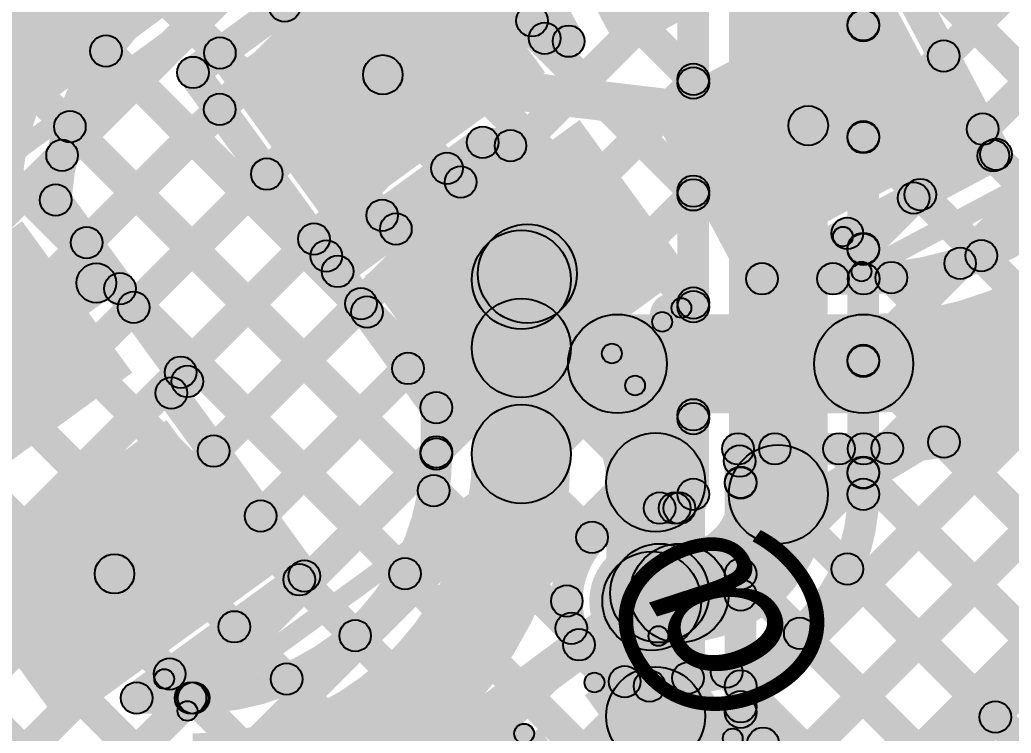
# Model space of a CAD drawing. Header units: millimetres. Extents: x -2.17 to 2.17, y -2.17 to 2.17.
# Drawn here: x -0.8749 to -0.6241, y 1.061 to 1.2414 of the extents above; entities that cross this region are included whole.
import ezdxf

# ---------------------------------------------------------------- set-up
doc = ezdxf.new("R2010")
doc.units = ezdxf.units.MM
doc.header["$MEASUREMENT"] = 0
for name, color, linetype in [('BottomLayer', 5, 'Continuous'), ('BottomSolder', 6, 'Continuous'), ('Mechanical2', 216, 'Continuous'), ('TopLayer', 1, 'Continuous'), ('TopOverlay', 2, 'Continuous'), ('TopPaste', 8, 'Continuous'), ('TopSolder', 216, 'Continuous'), ('ViaHoleLayer', 16, 'Continuous')]:
    doc.layers.add(name, color=color, linetype=linetype)

# ---------------------------------------------------------------- blocks, each defined once
blk = doc.blocks.new('WS2812B_M____168')
at = {"layer": 'TopLayer'}
for points in [[(0.03504, 0.05079), (0.09409, 0.05079), (0.09409, 0.01142), (0.03504, 0.01142)], [(0.03504, -0.01142), (0.09409, -0.01142), (0.09409, -0.05079), (0.03504, -0.05079)]]:
    blk.add_hatch(color=1, dxfattribs=at).paths.add_polyline_path(points)
at = {"layer": 'TopOverlay'}
for points in [[(0.07, 0.0725), (0.07, 0.0675), (-0.07, 0.0675), (-0.07, 0.0725)], [(0.0725, 0.06), (0.0675, 0.06), (0.0675, 0.07), (0.0725, 0.07)]]:
    blk.add_hatch(color=2, dxfattribs=at).paths.add_polyline_path(points)
h = blk.add_hatch(color=2, dxfattribs=at)
edge = h.paths.add_edge_path()
edge.add_arc((0.07, 0.07), 0.0025, 0, 360)
h = blk.add_hatch(color=2, dxfattribs=at)
edge = h.paths.add_edge_path()
edge.add_arc((0.07, 0.07), 0.0025, 0, 360)
h = blk.add_hatch(color=2, dxfattribs=at)
edge = h.paths.add_edge_path()
edge.add_arc((0.07, 0.06), 0.0025, 0, 360)
at = {"layer": 'TopPaste'}
for points in [[(0.03504, 0.05079), (0.09409, 0.05079), (0.09409, 0.01142), (0.03504, 0.01142)], [(0.03504, -0.01142), (0.09409, -0.01142), (0.09409, -0.05079), (0.03504, -0.05079)]]:
    blk.add_hatch(color=8, dxfattribs=at).paths.add_polyline_path(points)
at = {"layer": 'TopSolder'}
for points in [[(0.03104, 0.05479), (0.09809, 0.05479), (0.09809, 0.00742), (0.03104, 0.00742)], [(0.03104, -0.00742), (0.09809, -0.00742), (0.09809, -0.05479), (0.03104, -0.05479)]]:
    blk.add_hatch(color=216, dxfattribs=at).paths.add_polyline_path(points)
at = {"layer": 'TopOverlay'}
for centre in [(0.07, 0.07), (0.07, 0.07), (0.07, 0.06)]:
    blk.add_circle(centre, 0.0025, dxfattribs=at)
blk = doc.blocks.new('WS2812B_M____169')
at = {"layer": 'TopLayer'}
for points in [[(-0.09409, 0.05079), (-0.03504, 0.05079), (-0.03504, 0.01142), (-0.09409, 0.01142)], [(0.03504, 0.05079), (0.09409, 0.05079), (0.09409, 0.01142), (0.03504, 0.01142)], [(-0.09409, -0.01142), (-0.03504, -0.01142), (-0.03504, -0.05079), (-0.09409, -0.05079)], [(0.03504, -0.01142), (0.09409, -0.01142), (0.09409, -0.05079), (0.03504, -0.05079)]]:
    blk.add_hatch(color=1, dxfattribs=at).paths.add_polyline_path(points)
at = {"layer": 'TopOverlay'}
h = blk.add_hatch(color=2, dxfattribs=at)
edge = h.paths.add_edge_path()
edge.add_arc((-0.07, 0.07), 0.0025, 0, 360)
h = blk.add_hatch(color=2, dxfattribs=at)
edge = h.paths.add_edge_path()
edge.add_arc((-0.07, 0.07), 0.0025, 0, 360)
for points in [[(0.07, 0.0725), (0.07, 0.0675), (-0.07, 0.0675), (-0.07, 0.0725)], [(-0.0675, 0.06), (-0.0725, 0.06), (-0.0725, 0.07), (-0.0675, 0.07)], [(0.0725, 0.06), (0.0675, 0.06), (0.0675, 0.07), (0.0725, 0.07)], [(0.07, -0.0675), (0.07, -0.0725), (-0.07, -0.0725), (-0.07, -0.0675)]]:
    blk.add_hatch(color=2, dxfattribs=at).paths.add_polyline_path(points)
h = blk.add_hatch(color=2, dxfattribs=at)
edge = h.paths.add_edge_path()
edge.add_arc((0.07, 0.07), 0.0025, 0, 360)
h = blk.add_hatch(color=2, dxfattribs=at)
edge = h.paths.add_edge_path()
edge.add_arc((0.07, 0.07), 0.0025, 0, 360)
h = blk.add_hatch(color=2, dxfattribs=at)
edge = h.paths.add_edge_path()
edge.add_arc((-0.091, 0.061), 0.0025, 0, 360)
h = blk.add_hatch(color=2, dxfattribs=at)
edge = h.paths.add_edge_path()
edge.add_arc((-0.085, 0.061), 0.0025, 0, 360)
h = blk.add_hatch(color=2, dxfattribs=at)
edge = h.paths.add_edge_path()
edge.add_arc((-0.07, 0.06), 0.0025, 0, 360)
h = blk.add_hatch(color=2, dxfattribs=at)
edge = h.paths.add_edge_path()
edge.add_arc((0.07, 0.06), 0.0025, 0, 360)
at = {"layer": 'TopPaste'}
for points in [[(-0.09409, 0.05079), (-0.03504, 0.05079), (-0.03504, 0.01142), (-0.09409, 0.01142)], [(0.03504, 0.05079), (0.09409, 0.05079), (0.09409, 0.01142), (0.03504, 0.01142)], [(-0.09409, -0.01142), (-0.03504, -0.01142), (-0.03504, -0.05079), (-0.09409, -0.05079)], [(0.03504, -0.01142), (0.09409, -0.01142), (0.09409, -0.05079), (0.03504, -0.05079)]]:
    blk.add_hatch(color=8, dxfattribs=at).paths.add_polyline_path(points)
at = {"layer": 'TopSolder'}
for points in [[(-0.09809, 0.05479), (-0.03104, 0.05479), (-0.03104, 0.00742), (-0.09809, 0.00742)], [(0.03104, 0.05479), (0.09809, 0.05479), (0.09809, 0.00742), (0.03104, 0.00742)], [(-0.09809, -0.00742), (-0.03104, -0.00742), (-0.03104, -0.05479), (-0.09809, -0.05479)], [(0.03104, -0.00742), (0.09809, -0.00742), (0.09809, -0.05479), (0.03104, -0.05479)]]:
    blk.add_hatch(color=216, dxfattribs=at).paths.add_polyline_path(points)
at = {"layer": 'TopOverlay', "const_width": 0.005}
blk.add_lwpolyline([(-0.085, 0.061, 1), (-0.091, 0.061, 1)], format="xyb", close=True, dxfattribs=at)
at = {"layer": 'TopOverlay'}
for centre in [(-0.07, 0.07), (-0.07, 0.07), (0.07, 0.07), (0.07, 0.07), (-0.091, 0.061), (-0.085, 0.061), (-0.07, 0.06), (0.07, 0.06)]:
    blk.add_circle(centre, 0.0025, dxfattribs=at)
blk = doc.blocks.new('C__0402_345')
at = {"layer": 'TopLayer'}
for points in [[(-0.0275, -0.0125), (-0.0275, 0.0125), (-0.0095, 0.0125), (-0.0095, -0.0125)], [(0.0095, -0.0125), (0.0095, 0.0125), (0.0275, 0.0125), (0.0275, -0.0125)]]:
    blk.add_hatch(color=1, dxfattribs=at).paths.add_polyline_path(points)
at = {"layer": 'TopOverlay'}
h = blk.add_hatch(color=2, dxfattribs=at)
edge = h.paths.add_edge_path()
edge.add_arc((-0.031, 0.016), 0.0025, 0, 360)
h = blk.add_hatch(color=2, dxfattribs=at)
edge = h.paths.add_edge_path()
edge.add_arc((-0.031, 0.016), 0.0025, 0, 360)
for points in [[(-0.031, 0.0135), (-0.031, 0.0185), (-0.011, 0.0185), (-0.011, 0.0135)], [(0.011, 0.0135), (0.011, 0.0185), (0.031, 0.0185), (0.031, 0.0135)], [(-0.0335, 0.016), (-0.0285, 0.016), (-0.0285, -0.016), (-0.0335, -0.016)], [(0.0285, 0.016), (0.0335, 0.016), (0.0335, -0.016), (0.0285, -0.016)], [(-0.031, -0.0185), (-0.031, -0.0135), (-0.011, -0.0135), (-0.011, -0.0185)], [(0.011, -0.0185), (0.011, -0.0135), (0.031, -0.0135), (0.031, -0.0185)]]:
    blk.add_hatch(color=2, dxfattribs=at).paths.add_polyline_path(points)
h = blk.add_hatch(color=2, dxfattribs=at)
edge = h.paths.add_edge_path()
edge.add_arc((-0.011, 0.016), 0.0025, 0, 360)
h = blk.add_hatch(color=2, dxfattribs=at)
edge = h.paths.add_edge_path()
edge.add_arc((0.011, 0.016), 0.0025, 0, 360)
h = blk.add_hatch(color=2, dxfattribs=at)
edge = h.paths.add_edge_path()
edge.add_arc((0.031, 0.016), 0.0025, 0, 360)
h = blk.add_hatch(color=2, dxfattribs=at)
edge = h.paths.add_edge_path()
edge.add_arc((0.031, 0.016), 0.0025, 0, 360)
h = blk.add_hatch(color=2, dxfattribs=at)
edge = h.paths.add_edge_path()
edge.add_arc((-0.031, -0.016), 0.0025, 0, 360)
h = blk.add_hatch(color=2, dxfattribs=at)
edge = h.paths.add_edge_path()
edge.add_arc((-0.031, -0.016), 0.0025, 0, 360)
h = blk.add_hatch(color=2, dxfattribs=at)
edge = h.paths.add_edge_path()
edge.add_arc((-0.011, -0.016), 0.0025, 0, 360)
h = blk.add_hatch(color=2, dxfattribs=at)
edge = h.paths.add_edge_path()
edge.add_arc((0.011, -0.016), 0.0025, 0, 360)
h = blk.add_hatch(color=2, dxfattribs=at)
edge = h.paths.add_edge_path()
edge.add_arc((0.031, -0.016), 0.0025, 0, 360)
h = blk.add_hatch(color=2, dxfattribs=at)
edge = h.paths.add_edge_path()
edge.add_arc((0.031, -0.016), 0.0025, 0, 360)
at = {"layer": 'TopPaste'}
for points in [[(-0.0275, -0.0125), (-0.0275, 0.0125), (-0.0095, 0.0125), (-0.0095, -0.0125)], [(0.0095, -0.0125), (0.0095, 0.0125), (0.0275, 0.0125), (0.0275, -0.0125)]]:
    blk.add_hatch(color=8, dxfattribs=at).paths.add_polyline_path(points)
at = {"layer": 'TopSolder'}
for points in [[(-0.02986, -0.01486), (-0.02986, 0.01486), (-0.00714, 0.01486), (-0.00714, -0.01486)], [(0.00714, -0.01486), (0.00714, 0.01486), (0.02986, 0.01486), (0.02986, -0.01486)]]:
    blk.add_hatch(color=216, dxfattribs=at).paths.add_polyline_path(points)
at = {"layer": 'TopOverlay'}
for centre in [(-0.031, 0.016), (-0.031, 0.016), (-0.011, 0.016), (0.011, 0.016), (0.031, 0.016), (0.031, 0.016), (-0.031, -0.016), (-0.031, -0.016), (-0.011, -0.016), (0.011, -0.016), (0.031, -0.016), (0.031, -0.016)]:
    blk.add_circle(centre, 0.0025, dxfattribs=at)

msp = doc.modelspace()

# ---------------------------------------------------------------- hatches: boundary and pattern name
at = {"layer": 'BottomLayer'}
for points in [[(-0.65867, 1.23729), (-0.66433, 1.24294), (-0.13579, 1.77148), (-0.13014, 1.76582)], [(-0.65867, 1.209), (-0.66433, 1.21466), (-0.13579, 1.74319), (-0.13014, 1.73754)], [(-0.65867, 1.18072), (-0.66433, 1.18637), (-0.13579, 1.71491), (-0.13014, 1.70925)], [(-1.16552, 1.6817), (-1.15986, 1.68736), (-0.70167, 1.22917), (-0.70733, 1.22351)], [(-0.65867, 1.15243), (-0.66433, 1.15809), (-0.13579, 1.68663), (-0.13014, 1.68097)], [(-1.18152, 1.66942), (-1.17586, 1.67507), (-0.70167, 1.20088), (-0.70733, 1.19523)], [(-1.19752, 1.65713), (-1.19186, 1.66279), (-0.70167, 1.1726), (-0.70733, 1.16694)], [(-0.65867, 1.12415), (-0.66433, 1.12981), (-0.13579, 1.65834), (-0.13014, 1.65268)], [(-1.21352, 1.64485), (-1.20786, 1.6505), (-0.70167, 1.14431), (-0.70733, 1.13866)], [(-1.22952, 1.63256), (-1.22386, 1.63822), (-0.70636, 1.12072), (-0.71202, 1.11506)], [(-1.46248, 0.29206), (-1.46813, 0.29772), (-0.13579, 1.63006), (-0.13014, 1.6244)], [(-1.24552, 1.62028), (-1.23986, 1.62593), (-0.72727, 1.11334), (-0.73292, 1.10768)], [(-1.26151, 1.60799), (-1.25586, 1.61365), (-0.73254, 1.09033), (-0.73819, 1.08467)], [(-1.43419, 0.29206), (-1.43985, 0.29772), (-0.13579, 1.60177), (-0.13014, 1.59612)], [(-1.27751, 1.59571), (-1.27186, 1.60136), (-0.20667, 0.53618), (-0.21233, 0.53052)], [(-1.29351, 1.58342), (-1.28786, 1.58908), (-0.20667, 0.50789), (-0.21233, 0.50224)], [(-1.30951, 1.57114), (-1.30386, 1.57679), (-0.20667, 0.47961), (-0.21233, 0.47395)], [(-1.40591, 0.29206), (-1.41156, 0.29772), (-0.13579, 1.57349), (-0.13014, 1.56783)], [(-1.32551, 1.55885), (-1.31985, 1.56451), (-0.09317, 0.33782), (-0.09883, 0.33217)], [(-1.34151, 1.54657), (-1.33585, 1.55222), (-0.34896, 0.56533), (-0.35462, 0.55967)], [(-1.35607, 1.53284), (-1.35042, 1.5385), (-0.37724, 0.56533), (-0.3829, 0.55967)], [(-0.7005, 1.12139), (-0.7085, 1.12139), (-0.7085, 1.44139), (-0.7005, 1.44139)], [(-0.6705, 1.12139), (-0.6955, 1.12139), (-0.6955, 1.44139), (-0.6705, 1.44139)], [(-0.6575, 1.12139), (-0.6655, 1.12139), (-0.6655, 1.44139), (-0.6575, 1.44139)], [(-1.0847, 1.00925), (-1.09035, 1.01491), (-0.70733, 1.39793), (-0.70167, 1.39228)], [(-1.7736, 0.29206), (-1.77926, 0.29772), (-0.70733, 1.36965), (-0.70167, 1.36399)], [(-1.74532, 0.29206), (-1.75098, 0.29772), (-0.70733, 1.34137), (-0.70167, 1.33571)], [(-1.71703, 0.29206), (-1.72269, 0.29772), (-0.70733, 1.31308), (-0.70167, 1.30742)], [(-1.68875, 0.29206), (-1.69441, 0.29772), (-0.70733, 1.2848), (-0.70167, 1.27914)], [(-0.66433, 1.26536), (-0.65867, 1.27102), (-0.05462, 0.66696), (-0.06027, 0.66131)], [(-1.66047, 0.29206), (-1.66612, 0.29772), (-0.70733, 1.25651), (-0.70167, 1.25086)], [(-0.66433, 1.23708), (-0.65867, 1.24274), (-0.06957, 0.65364), (-0.07523, 0.64798)], [(-1.63218, 0.29206), (-1.63784, 0.29772), (-0.70733, 1.22823), (-0.70167, 1.22257)], [(-0.66433, 1.20879), (-0.65867, 1.21445), (-0.09882, 0.6546), (-0.10448, 0.64895)], [(-1.6039, 0.29206), (-1.60955, 0.29772), (-0.70733, 1.19994), (-0.70167, 1.19429)], [(-0.66433, 1.18051), (-0.65867, 1.18617), (-0.12711, 0.6546), (-0.13277, 0.64895)], [(-1.57561, 0.29206), (-1.58127, 0.29772), (-0.70733, 1.17166), (-0.70167, 1.166)], [(-0.66433, 1.15223), (-0.65867, 1.15788), (-0.15539, 0.6546), (-0.16105, 0.64895)], [(-1.54733, 0.29206), (-1.55299, 0.29772), (-0.70733, 1.14337), (-0.70167, 1.13772)], [(-0.66433, 1.12394), (-0.65867, 1.1296), (-0.1807, 0.65163), (-0.18636, 0.64597)], [(-0.713, 1.11389), (-0.713, 1.12189), (-0.708, 1.12189), (-0.708, 1.11389)], [(-0.713, 1.08389), (-0.713, 1.10889), (-0.708, 1.10889), (-0.708, 1.08389)], [(-0.66834, 1.09967), (-0.66268, 1.10533), (-0.19707, 0.63972), (-0.20273, 0.63406)], [(-0.68038, 1.08342), (-0.67472, 1.08908), (-0.20604, 0.6204), (-0.2117, 0.61474)], [(-1.51904, 0.29206), (-1.5247, 0.29772), (-0.73626, 1.08616), (-0.73061, 1.0805)], [(-0.69887, 1.07363), (-0.69321, 1.07928), (-0.20667, 0.59275), (-0.21233, 0.58709)], [(-0.72472, 1.0712), (-0.71906, 1.07685), (-0.20667, 0.56446), (-0.21233, 0.5588)], [(-1.49076, 0.29206), (-1.49642, 0.29772), (-0.71841, 1.07573), (-0.71275, 1.07007)]]:
    msp.add_hatch(color=5, dxfattribs=at).paths.add_polyline_path(points)
h = msp.add_hatch(color=5, dxfattribs=at)
edge = h.paths.add_edge_path()
edge.add_arc((-0.6615, 1.24012), 0.004, 0, 360)
h = msp.add_hatch(color=5, dxfattribs=at)
edge = h.paths.add_edge_path()
edge.add_arc((-0.6615, 1.23991), 0.004, 0, 360)
h = msp.add_hatch(color=5, dxfattribs=at)
edge = h.paths.add_edge_path()
edge.add_arc((-0.7045, 1.22634), 0.004, 0, 360)
h = msp.add_hatch(color=5, dxfattribs=at)
edge = h.paths.add_edge_path()
edge.add_arc((-0.7045, 1.2254), 0.004, 0, 360)
h = msp.add_hatch(color=5, dxfattribs=at)
edge = h.paths.add_edge_path()
edge.add_arc((-0.6615, 1.21183), 0.004, 0, 360)
h = msp.add_hatch(color=5, dxfattribs=at)
edge = h.paths.add_edge_path()
edge.add_arc((-0.6615, 1.21162), 0.004, 0, 360)
h = msp.add_hatch(color=5, dxfattribs=at)
edge = h.paths.add_edge_path()
edge.add_arc((-0.7045, 1.19805), 0.004, 0, 360)
h = msp.add_hatch(color=5, dxfattribs=at)
edge = h.paths.add_edge_path()
edge.add_arc((-0.7045, 1.19712), 0.004, 0, 360)
h = msp.add_hatch(color=5, dxfattribs=at)
edge = h.paths.add_edge_path()
edge.add_arc((-0.6615, 1.18355), 0.004, 0, 360)
h = msp.add_hatch(color=5, dxfattribs=at)
edge = h.paths.add_edge_path()
edge.add_arc((-0.6615, 1.18334), 0.004, 0, 360)
h = msp.add_hatch(color=5, dxfattribs=at)
edge = h.paths.add_edge_path()
edge.add_arc((-0.7045, 1.16977), 0.004, 0, 360)
h = msp.add_hatch(color=5, dxfattribs=at)
edge = h.paths.add_edge_path()
edge.add_arc((-0.7045, 1.16883), 0.004, 0, 360)
h = msp.add_hatch(color=5, dxfattribs=at)
edge = h.paths.add_edge_path()
edge.add_arc((-0.6615, 1.15526), 0.004, 0, 360)
h = msp.add_hatch(color=5, dxfattribs=at)
edge = h.paths.add_edge_path()
edge.add_arc((-0.6615, 1.15505), 0.004, 0, 360)
h = msp.add_hatch(color=5, dxfattribs=at)
edge = h.paths.add_edge_path()
edge.add_arc((-0.7045, 1.14149), 0.004, 0, 360)
h = msp.add_hatch(color=5, dxfattribs=at)
edge = h.paths.add_edge_path()
edge.add_arc((-0.7045, 1.14055), 0.004, 0, 360)
h = msp.add_hatch(color=5, dxfattribs=at)
edge = h.paths.add_edge_path()
edge.add_arc((-0.683, 1.12139), 0.0125, 0, 360)
h = msp.add_hatch(color=5, dxfattribs=at)
edge = h.paths.add_edge_path()
edge.add_arc((-0.683, 1.12139), 0.0125, 0, 360)
h = msp.add_hatch(color=5, dxfattribs=at)
edge = h.paths.add_edge_path()
edge.add_arc((-0.6615, 1.12698), 0.004, 0, 360)
h = msp.add_hatch(color=5, dxfattribs=at)
edge = h.paths.add_edge_path()
edge.add_arc((-0.6615, 1.12677), 0.004, 0, 360)
h = msp.add_hatch(color=5, dxfattribs=at)
edge = h.paths.add_edge_path()
edge.add_arc((-0.7045, 1.12139), 0.004, 0, 360)
h = msp.add_hatch(color=5, dxfattribs=at)
edge = h.paths.add_edge_path()
edge.add_arc((-0.7045, 1.12139), 0.004, 0, 360)
h = msp.add_hatch(color=5, dxfattribs=at)
edge = h.paths.add_edge_path()
edge.add_arc((-0.6615, 1.12139), 0.004, 0, 360)
h = msp.add_hatch(color=5, dxfattribs=at)
edge = h.paths.add_edge_path()
edge.add_arc((-0.6615, 1.12139), 0.004, 0, 360)
h = msp.add_hatch(color=5, dxfattribs=at)
edge = h.paths.add_edge_path()
edge.add_arc((-0.713, 1.11789), 0.004, 0, 360)
h = msp.add_hatch(color=5, dxfattribs=at)
edge = h.paths.add_edge_path()
edge.add_arc((-0.713, 1.11789), 0.004, 0, 360)
h = msp.add_hatch(color=5, dxfattribs=at)
edge = h.paths.add_edge_path()
edge.add_arc((-0.70919, 1.11789), 0.004, 0, 360)
h = msp.add_hatch(color=5, dxfattribs=at)
edge = h.paths.add_edge_path()
edge.add_arc((-0.708, 1.11789), 0.004, 0, 360)
h = msp.add_hatch(color=5, dxfattribs=at)
edge = h.paths.add_edge_path()
edge.add_arc((-0.708, 1.11789), 0.004, 0, 360)
h = msp.add_hatch(color=5, dxfattribs=at)
edge = h.paths.add_edge_path()
edge.add_arc((-0.7301, 1.11051), 0.004, 0, 360)
h = msp.add_hatch(color=5, dxfattribs=at)
edge = h.paths.add_edge_path()
edge.add_arc((-0.713, 1.09639), 0.0125, 0, 360)
h = msp.add_hatch(color=5, dxfattribs=at)
edge = h.paths.add_edge_path()
edge.add_arc((-0.713, 1.09639), 0.0125, 0, 360)
h = msp.add_hatch(color=5, dxfattribs=at)
edge = h.paths.add_edge_path()
edge.add_arc((-0.708, 1.09639), 0.0125, 0, 360)
h = msp.add_hatch(color=5, dxfattribs=at)
edge = h.paths.add_edge_path()
edge.add_arc((-0.708, 1.09639), 0.0125, 0, 360)
h = msp.add_hatch(color=5, dxfattribs=at)
edge = h.paths.add_edge_path()
edge.add_arc((-0.715, 1.09439), 0.0125, 0, 360)
h = msp.add_hatch(color=5, dxfattribs=at)
edge = h.paths.add_edge_path()
edge.add_arc((-0.715, 1.09439), 0.01181, 0, 360)
h = msp.add_hatch(color=5, dxfattribs=at)
edge = h.paths.add_edge_path()
edge.add_arc((-0.66551, 1.1025), 0.004, 0, 360)
h = msp.add_hatch(color=5, dxfattribs=at)
edge = h.paths.add_edge_path()
edge.add_arc((-0.7365, 1.09439), 0.004, 0, 360)
h = msp.add_hatch(color=5, dxfattribs=at)
edge = h.paths.add_edge_path()
edge.add_arc((-0.7365, 1.09439), 0.004, 0, 360)
h = msp.add_hatch(color=5, dxfattribs=at)
edge = h.paths.add_edge_path()
edge.add_arc((-0.73537, 1.0875), 0.004, 0, 360)
h = msp.add_hatch(color=5, dxfattribs=at)
edge = h.paths.add_edge_path()
edge.add_arc((-0.67755, 1.08625), 0.004, 0, 360)
h = msp.add_hatch(color=5, dxfattribs=at)
edge = h.paths.add_edge_path()
edge.add_arc((-0.73344, 1.08333), 0.004, 0, 360)
h = msp.add_hatch(color=5, dxfattribs=at)
edge = h.paths.add_edge_path()
edge.add_arc((-0.70584, 1.07494), 0.004, 0, 360)
h = msp.add_hatch(color=5, dxfattribs=at)
edge = h.paths.add_edge_path()
edge.add_arc((-0.70584, 1.07494), 0.004, 0, 360)
h = msp.add_hatch(color=5, dxfattribs=at)
edge = h.paths.add_edge_path()
edge.add_arc((-0.69604, 1.07645), 0.004, 0, 360)
h = msp.add_hatch(color=5, dxfattribs=at)
edge = h.paths.add_edge_path()
edge.add_arc((-0.72189, 1.07402), 0.004, 0, 360)
h = msp.add_hatch(color=5, dxfattribs=at)
edge = h.paths.add_edge_path()
edge.add_arc((-0.71558, 1.0729), 0.004, 0, 360)
at = {"layer": 'BottomSolder'}
h = msp.add_hatch(color=6, dxfattribs=at)
edge = h.paths.add_edge_path()
edge.add_arc((-0.715, 1.09439), 0.01581, 0, 360)
at = {"layer": 'TopLayer'}
for points in [[(-0.82872, 1.22483), (-0.83343, 1.2313), (-0.77736, 1.27204), (-0.77266, 1.26556)], [(-0.6383, 1.22938), (-0.64395, 1.23503), (-0.60545, 1.27354), (-0.59979, 1.26788)], [(-0.86136, 1.2043), (-0.86702, 1.20996), (-0.80718, 1.2698), (-0.80152, 1.26415)], [(-0.76866, 1.26645), (-0.76219, 1.27115), (-0.73887, 1.23905), (-0.74534, 1.23435)], [(-0.75705, 1.26692), (-0.74998, 1.27068), (-0.73253, 1.23786), (-0.7396, 1.2341)], [(-0.65527, 1.2563), (-0.64961, 1.26196), (-0.59663, 1.20898), (-0.60229, 1.20332)], [(-0.65831, 1.25601), (-0.65125, 1.25976), (-0.62439, 1.20925), (-0.63145, 1.2055)], [(-0.62848, 1.21091), (-0.63414, 1.21657), (-0.59563, 1.25508), (-0.58997, 1.24942)], [(-0.84281, 1.24586), (-0.83716, 1.25152), (-0.82146, 1.23582), (-0.82712, 1.23016)], [(-0.7425, 1.23831), (-0.74816, 1.24397), (-0.7439, 1.24822), (-0.73824, 1.24257)], [(-0.74258, 1.23273), (-0.74163, 1.24067), (-0.73559, 1.23995), (-0.73654, 1.23201)], [(-0.8559, 1.23066), (-0.85024, 1.23632), (-0.78422, 1.1703), (-0.78988, 1.16464)], [(-0.78364, 1.22254), (-0.78245, 1.23247), (-0.67481, 1.21958), (-0.676, 1.20965)], [(-0.63415, 1.17695), (-0.63981, 1.18261), (-0.58961, 1.23281), (-0.58395, 1.22715)], [(-0.83431, 1.22571), (-0.82784, 1.23042), (-0.79412, 1.184), (-0.80059, 1.1793)], [(-0.85518, 1.1822), (-0.86083, 1.18786), (-0.82713, 1.22157), (-0.82147, 1.21591)], [(-0.86506, 1.21154), (-0.85941, 1.2172), (-0.76737, 1.12516), (-0.77303, 1.1195)], [(-0.75829, 1.20641), (-0.75733, 1.21435), (-0.75027, 1.21351), (-0.75122, 1.20556)], [(-0.795, 1.17841), (-0.79971, 1.18489), (-0.76016, 1.21362), (-0.75546, 1.20715)], [(-0.79216, 1.1745), (-0.79686, 1.18098), (-0.7531, 1.21277), (-0.7484, 1.2063)], [(-0.68526, 1.17236), (-0.68902, 1.17942), (-0.6298, 1.21091), (-0.62604, 1.20384)], [(-0.63143, 1.20418), (-0.62578, 1.20984), (-0.61083, 1.1949), (-0.61649, 1.18924)], [(-0.76967, 1.20099), (-0.76401, 1.20665), (-0.76055, 1.20319), (-0.7662, 1.19753)], [(-0.84327, 1.16582), (-0.84893, 1.17148), (-0.81523, 1.20518), (-0.80957, 1.19953)], [(-0.66633, 1.17306), (-0.67199, 1.17872), (-0.65157, 1.19914), (-0.64591, 1.19348)], [(-0.6499, 1.19437), (-0.64424, 1.20002), (-0.6288, 1.18458), (-0.63446, 1.17892)], [(-0.86906, 1.19345), (-0.86259, 1.19815), (-0.82927, 1.15228), (-0.83574, 1.14758)], [(-0.78605, 1.18909), (-0.78039, 1.19475), (-0.77693, 1.19129), (-0.78259, 1.18563)], [(-0.66837, 1.18455), (-0.66271, 1.1902), (-0.65154, 1.17903), (-0.65719, 1.17338)], [(-0.83137, 1.14944), (-0.83703, 1.1551), (-0.80332, 1.1888), (-0.79767, 1.18314)], [(-0.88458, 1.14756), (-0.89046, 1.15565), (-0.85848, 1.17888), (-0.8526, 1.17079)], [(-0.79775, 1.17539), (-0.79128, 1.18009), (-0.76626, 1.14566), (-0.77274, 1.14096)], [(-0.68714, 1.17189), (-0.68714, 1.17989), (-0.66139, 1.17989), (-0.66139, 1.17189)], [(-0.85238, 1.17058), (-0.84673, 1.17623), (-0.77462, 1.10413), (-0.78028, 1.09847)], [(-0.7355, 1.15839), (-0.7605, 1.15839), (-0.7605, 1.17566), (-0.7355, 1.17566)], [(-0.82305, 1.12948), (-0.82871, 1.13514), (-0.79142, 1.17242), (-0.78576, 1.16676)], [(-0.72369, 1.14189), (-0.72369, 1.16689), (-0.66139, 1.16689), (-0.66139, 1.14189)], [(-0.7355, 1.13159), (-0.7605, 1.13159), (-0.7605, 1.15839), (-0.7355, 1.15839)], [(-0.81115, 1.1131), (-0.8168, 1.11875), (-0.77952, 1.15604), (-0.77386, 1.15038)], [(-0.8342, 1.14376), (-0.8389, 1.15023), (-0.83485, 1.15317), (-0.83015, 1.1467)], [(-0.83978, 1.14464), (-0.83331, 1.14935), (-0.79969, 1.10307), (-0.80616, 1.09836)], [(-0.7655, 1.13159), (-0.7735, 1.13159), (-0.7735, 1.14331), (-0.7655, 1.14331)], [(-0.6897, 1.06483), (-0.69536, 1.07049), (-0.62289, 1.14296), (-0.61723, 1.13731)], [(-0.69318, 1.12889), (-0.69318, 1.13689), (-0.66139, 1.13689), (-0.66139, 1.12889)], [(-0.64388, 1.13178), (-0.63822, 1.13743), (-0.60721, 1.10642), (-0.61286, 1.10076)], [(-0.82888, 1.06708), (-0.83454, 1.07273), (-0.77233, 1.13494), (-0.76667, 1.12929)], [(-0.6897, 1.09312), (-0.69536, 1.09877), (-0.65827, 1.13586), (-0.65261, 1.13021)], [(-0.6897, 1.1214), (-0.69536, 1.12706), (-0.6867, 1.13572), (-0.68104, 1.13006)], [(-0.67045, 1.13006), (-0.66479, 1.13572), (-0.61403, 1.08495), (-0.61968, 1.0793)], [(-0.69562, 1.12695), (-0.68996, 1.13261), (-0.62525, 1.0679), (-0.63091, 1.06224)], [(-0.70153, 1.06526), (-0.72653, 1.06526), (-0.72653, 1.12442), (-0.70153, 1.12442)], [(-0.69119, 1.03506), (-0.69685, 1.04072), (-0.61181, 1.12575), (-0.60616, 1.1201)], [(-0.68853, 1.06629), (-0.69653, 1.06629), (-0.69653, 1.12442), (-0.68853, 1.12442)], [(-0.95558, 1.08741), (-0.95642, 1.09737), (-0.85138, 1.10626), (-0.85053, 1.09629)], [(-0.84298, 1.06667), (-0.84768, 1.07314), (-0.80528, 1.10395), (-0.80057, 1.09748)], [(-0.69536, 1.09841), (-0.6897, 1.10406), (-0.64018, 1.05453), (-0.64583, 1.04888)], [(-0.80704, 1.09695), (-0.80139, 1.10261), (-0.78723, 1.08845), (-0.79288, 1.08279)], [(-0.65838, 1.03959), (-0.66404, 1.04525), (-0.61634, 1.09294), (-0.61068, 1.08728)], [(-0.82342, 1.08505), (-0.81777, 1.0907), (-0.80457, 1.0775), (-0.81022, 1.07185)], [(-0.83981, 1.07315), (-0.83415, 1.0788), (-0.82808, 1.07273), (-0.83374, 1.06708)], [(-0.84533, 1.0659), (-0.84533, 1.0739), (-0.83119, 1.0739), (-0.83119, 1.0659)], [(-0.69536, 1.07012), (-0.6897, 1.07578), (-0.65897, 1.04504), (-0.66462, 1.03938)], [(-0.69577, 1.06394), (-0.6893, 1.06865), (-0.6836, 1.0608), (-0.69007, 1.0561)], [(-0.69904, 1.04464), (-0.70374, 1.05111), (-0.68918, 1.06169), (-0.68448, 1.05521)]]:
    msp.add_hatch(color=1, dxfattribs=at).paths.add_polyline_path(points)
h = msp.add_hatch(color=1, dxfattribs=at)
edge = h.paths.add_edge_path()
edge.add_arc((-0.80791, 1.2449), 0.004, 0, 360)
h = msp.add_hatch(color=1, dxfattribs=at)
edge = h.paths.add_edge_path()
edge.add_arc((-0.74533, 1.24114), 0.004, 0, 360)
h = msp.add_hatch(color=1, dxfattribs=at)
edge = h.paths.add_edge_path()
edge.add_arc((-0.74211, 1.2367), 0.004, 0, 360)
h = msp.add_hatch(color=1, dxfattribs=at)
edge = h.paths.add_edge_path()
edge.add_arc((-0.74211, 1.2367), 0.004, 0, 360)
h = msp.add_hatch(color=1, dxfattribs=at)
edge = h.paths.add_edge_path()
edge.add_arc((-0.73606, 1.23598), 0.004, 0, 360)
h = msp.add_hatch(color=1, dxfattribs=at)
edge = h.paths.add_edge_path()
edge.add_arc((-0.73606, 1.23598), 0.004, 0, 360)
h = msp.add_hatch(color=1, dxfattribs=at)
edge = h.paths.add_edge_path()
edge.add_arc((-0.85307, 1.23349), 0.004, 0, 360)
h = msp.add_hatch(color=1, dxfattribs=at)
edge = h.paths.add_edge_path()
edge.add_arc((-0.82429, 1.23299), 0.004, 0, 360)
h = msp.add_hatch(color=1, dxfattribs=at)
edge = h.paths.add_edge_path()
edge.add_arc((-0.64113, 1.23221), 0.004, 0, 360)
h = msp.add_hatch(color=1, dxfattribs=at)
edge = h.paths.add_edge_path()
edge.add_arc((-0.83108, 1.22806), 0.004, 0, 360)
h = msp.add_hatch(color=1, dxfattribs=at)
edge = h.paths.add_edge_path()
edge.add_arc((-0.83108, 1.22806), 0.004, 0, 360)
h = msp.add_hatch(color=1, dxfattribs=at)
edge = h.paths.add_edge_path()
edge.add_arc((-0.78305, 1.2275), 0.005, 0, 360)
h = msp.add_hatch(color=1, dxfattribs=at)
edge = h.paths.add_edge_path()
edge.add_arc((-0.8243, 1.21874), 0.004, 0, 360)
h = msp.add_hatch(color=1, dxfattribs=at)
edge = h.paths.add_edge_path()
edge.add_arc((-0.67541, 1.21462), 0.005, 0, 360)
h = msp.add_hatch(color=1, dxfattribs=at)
edge = h.paths.add_edge_path()
edge.add_arc((-0.86224, 1.21437), 0.004, 0, 360)
h = msp.add_hatch(color=1, dxfattribs=at)
edge = h.paths.add_edge_path()
edge.add_arc((-0.63131, 1.21374), 0.004, 0, 360)
h = msp.add_hatch(color=1, dxfattribs=at)
edge = h.paths.add_edge_path()
edge.add_arc((-0.75781, 1.21038), 0.004, 0, 360)
h = msp.add_hatch(color=1, dxfattribs=at)
edge = h.paths.add_edge_path()
edge.add_arc((-0.75781, 1.21038), 0.004, 0, 360)
h = msp.add_hatch(color=1, dxfattribs=at)
edge = h.paths.add_edge_path()
edge.add_arc((-0.75075, 1.20954), 0.004, 0, 360)
h = msp.add_hatch(color=1, dxfattribs=at)
edge = h.paths.add_edge_path()
edge.add_arc((-0.75075, 1.20954), 0.004, 0, 360)
h = msp.add_hatch(color=1, dxfattribs=at)
edge = h.paths.add_edge_path()
edge.add_arc((-0.86419, 1.20713), 0.004, 0, 360)
h = msp.add_hatch(color=1, dxfattribs=at)
edge = h.paths.add_edge_path()
edge.add_arc((-0.62861, 1.20701), 0.004, 0, 360)
h = msp.add_hatch(color=1, dxfattribs=at)
edge = h.paths.add_edge_path()
edge.add_arc((-0.62792, 1.20738), 0.004, 0, 360)
h = msp.add_hatch(color=1, dxfattribs=at)
edge = h.paths.add_edge_path()
edge.add_arc((-0.62792, 1.20738), 0.004, 0, 360)
h = msp.add_hatch(color=1, dxfattribs=at)
edge = h.paths.add_edge_path()
edge.add_arc((-0.76684, 1.20382), 0.004, 0, 360)
h = msp.add_hatch(color=1, dxfattribs=at)
edge = h.paths.add_edge_path()
edge.add_arc((-0.8124, 1.20236), 0.004, 0, 360)
h = msp.add_hatch(color=1, dxfattribs=at)
edge = h.paths.add_edge_path()
edge.add_arc((-0.76338, 1.20036), 0.004, 0, 360)
h = msp.add_hatch(color=1, dxfattribs=at)
edge = h.paths.add_edge_path()
edge.add_arc((-0.86582, 1.1958), 0.004, 0, 360)
h = msp.add_hatch(color=1, dxfattribs=at)
edge = h.paths.add_edge_path()
edge.add_arc((-0.86582, 1.1958), 0.004, 0, 360)
h = msp.add_hatch(color=1, dxfattribs=at)
edge = h.paths.add_edge_path()
edge.add_arc((-0.64874, 1.19631), 0.004, 0, 360)
h = msp.add_hatch(color=1, dxfattribs=at)
edge = h.paths.add_edge_path()
edge.add_arc((-0.64707, 1.19719), 0.004, 0, 360)
h = msp.add_hatch(color=1, dxfattribs=at)
edge = h.paths.add_edge_path()
edge.add_arc((-0.78322, 1.19192), 0.004, 0, 360)
h = msp.add_hatch(color=1, dxfattribs=at)
edge = h.paths.add_edge_path()
edge.add_arc((-0.77976, 1.18846), 0.004, 0, 360)
h = msp.add_hatch(color=1, dxfattribs=at)
edge = h.paths.add_edge_path()
edge.add_arc((-0.858, 1.18503), 0.004, 0, 360)
h = msp.add_hatch(color=1, dxfattribs=at)
edge = h.paths.add_edge_path()
edge.add_arc((-0.8005, 1.18597), 0.004, 0, 360)
h = msp.add_hatch(color=1, dxfattribs=at)
edge = h.paths.add_edge_path()
edge.add_arc((-0.74648, 1.17718), 0.0125, 0, 360)
h = msp.add_hatch(color=1, dxfattribs=at)
edge = h.paths.add_edge_path()
edge.add_arc((-0.74648, 1.17718), 0.0125, 0, 360)
h = msp.add_hatch(color=1, dxfattribs=at)
edge = h.paths.add_edge_path()
edge.add_arc((-0.66554, 1.18738), 0.004, 0, 360)
h = msp.add_hatch(color=1, dxfattribs=at)
edge = h.paths.add_edge_path()
edge.add_arc((-0.748, 1.17566), 0.0125, 0, 360)
h = msp.add_hatch(color=1, dxfattribs=at)
edge = h.paths.add_edge_path()
edge.add_arc((-0.748, 1.17566), 0.0125, 0, 360)
h = msp.add_hatch(color=1, dxfattribs=at)
edge = h.paths.add_edge_path()
edge.add_arc((-0.79735, 1.18165), 0.004, 0, 360)
h = msp.add_hatch(color=1, dxfattribs=at)
edge = h.paths.add_edge_path()
edge.add_arc((-0.79735, 1.18165), 0.004, 0, 360)
h = msp.add_hatch(color=1, dxfattribs=at)
edge = h.paths.add_edge_path()
edge.add_arc((-0.63163, 1.18175), 0.004, 0, 360)
h = msp.add_hatch(color=1, dxfattribs=at)
edge = h.paths.add_edge_path()
edge.add_arc((-0.79451, 1.17774), 0.004, 0, 360)
h = msp.add_hatch(color=1, dxfattribs=at)
edge = h.paths.add_edge_path()
edge.add_arc((-0.79451, 1.17774), 0.004, 0, 360)
h = msp.add_hatch(color=1, dxfattribs=at)
edge = h.paths.add_edge_path()
edge.add_arc((-0.63698, 1.17978), 0.004, 0, 360)
h = msp.add_hatch(color=1, dxfattribs=at)
edge = h.paths.add_edge_path()
edge.add_arc((-0.85554, 1.17483), 0.005, 0, 360)
h = msp.add_hatch(color=1, dxfattribs=at)
edge = h.paths.add_edge_path()
edge.add_arc((-0.68714, 1.17589), 0.004, 0, 360)
h = msp.add_hatch(color=1, dxfattribs=at)
edge = h.paths.add_edge_path()
edge.add_arc((-0.68714, 1.17589), 0.004, 0, 360)
h = msp.add_hatch(color=1, dxfattribs=at)
edge = h.paths.add_edge_path()
edge.add_arc((-0.66916, 1.17589), 0.004, 0, 360)
h = msp.add_hatch(color=1, dxfattribs=at)
edge = h.paths.add_edge_path()
edge.add_arc((-0.66139, 1.17589), 0.004, 0, 360)
h = msp.add_hatch(color=1, dxfattribs=at)
edge = h.paths.add_edge_path()
edge.add_arc((-0.66139, 1.17589), 0.004, 0, 360)
h = msp.add_hatch(color=1, dxfattribs=at)
edge = h.paths.add_edge_path()
edge.add_arc((-0.65437, 1.1762), 0.004, 0, 360)
h = msp.add_hatch(color=1, dxfattribs=at)
edge = h.paths.add_edge_path()
edge.add_arc((-0.84956, 1.1734), 0.004, 0, 360)
h = msp.add_hatch(color=1, dxfattribs=at)
edge = h.paths.add_edge_path()
edge.add_arc((-0.8461, 1.16865), 0.004, 0, 360)
h = msp.add_hatch(color=1, dxfattribs=at)
edge = h.paths.add_edge_path()
edge.add_arc((-0.78859, 1.16959), 0.004, 0, 360)
h = msp.add_hatch(color=1, dxfattribs=at)
edge = h.paths.add_edge_path()
edge.add_arc((-0.78705, 1.16747), 0.004, 0, 360)
h = msp.add_hatch(color=1, dxfattribs=at)
edge = h.paths.add_edge_path()
edge.add_arc((-0.748, 1.15839), 0.0125, 0, 360)
h = msp.add_hatch(color=1, dxfattribs=at)
edge = h.paths.add_edge_path()
edge.add_arc((-0.748, 1.15839), 0.0125, 0, 360)
h = msp.add_hatch(color=1, dxfattribs=at)
edge = h.paths.add_edge_path()
edge.add_arc((-0.748, 1.15839), 0.0125, 0, 360)
h = msp.add_hatch(color=1, dxfattribs=at)
edge = h.paths.add_edge_path()
edge.add_arc((-0.72369, 1.15439), 0.0125, 0, 360)
h = msp.add_hatch(color=1, dxfattribs=at)
edge = h.paths.add_edge_path()
edge.add_arc((-0.72369, 1.15439), 0.0125, 0, 360)
h = msp.add_hatch(color=1, dxfattribs=at)
edge = h.paths.add_edge_path()
edge.add_arc((-0.66139, 1.15439), 0.0125, 0, 360)
h = msp.add_hatch(color=1, dxfattribs=at)
edge = h.paths.add_edge_path()
edge.add_arc((-0.66139, 1.15439), 0.0125, 0, 360)
h = msp.add_hatch(color=1, dxfattribs=at)
edge = h.paths.add_edge_path()
edge.add_arc((-0.77669, 1.15321), 0.004, 0, 360)
h = msp.add_hatch(color=1, dxfattribs=at)
edge = h.paths.add_edge_path()
edge.add_arc((-0.8342, 1.15227), 0.004, 0, 360)
h = msp.add_hatch(color=1, dxfattribs=at)
edge = h.paths.add_edge_path()
edge.add_arc((-0.8325, 1.14993), 0.004, 0, 360)
h = msp.add_hatch(color=1, dxfattribs=at)
edge = h.paths.add_edge_path()
edge.add_arc((-0.8325, 1.14993), 0.004, 0, 360)
h = msp.add_hatch(color=1, dxfattribs=at)
edge = h.paths.add_edge_path()
edge.add_arc((-0.83655, 1.14699), 0.004, 0, 360)
h = msp.add_hatch(color=1, dxfattribs=at)
edge = h.paths.add_edge_path()
edge.add_arc((-0.83655, 1.14699), 0.004, 0, 360)
h = msp.add_hatch(color=1, dxfattribs=at)
edge = h.paths.add_edge_path()
edge.add_arc((-0.7695, 1.14331), 0.004, 0, 360)
h = msp.add_hatch(color=1, dxfattribs=at)
edge = h.paths.add_edge_path()
edge.add_arc((-0.7695, 1.14331), 0.004, 0, 360)
h = msp.add_hatch(color=1, dxfattribs=at)
edge = h.paths.add_edge_path()
edge.add_arc((-0.748, 1.13159), 0.0125, 0, 360)
h = msp.add_hatch(color=1, dxfattribs=at)
edge = h.paths.add_edge_path()
edge.add_arc((-0.748, 1.13159), 0.0125, 0, 360)
h = msp.add_hatch(color=1, dxfattribs=at)
edge = h.paths.add_edge_path()
edge.add_arc((-0.82588, 1.13231), 0.004, 0, 360)
h = msp.add_hatch(color=1, dxfattribs=at)
edge = h.paths.add_edge_path()
edge.add_arc((-0.71403, 1.12442), 0.0125, 0, 360)
h = msp.add_hatch(color=1, dxfattribs=at)
edge = h.paths.add_edge_path()
edge.add_arc((-0.71403, 1.12442), 0.0125, 0, 360)
h = msp.add_hatch(color=1, dxfattribs=at)
edge = h.paths.add_edge_path()
edge.add_arc((-0.69318, 1.13289), 0.004, 0, 360)
h = msp.add_hatch(color=1, dxfattribs=at)
edge = h.paths.add_edge_path()
edge.add_arc((-0.69318, 1.13289), 0.004, 0, 360)
h = msp.add_hatch(color=1, dxfattribs=at)
edge = h.paths.add_edge_path()
edge.add_arc((-0.68387, 1.13289), 0.004, 0, 360)
h = msp.add_hatch(color=1, dxfattribs=at)
edge = h.paths.add_edge_path()
edge.add_arc((-0.66762, 1.13289), 0.004, 0, 360)
h = msp.add_hatch(color=1, dxfattribs=at)
edge = h.paths.add_edge_path()
edge.add_arc((-0.66139, 1.13289), 0.004, 0, 360)
h = msp.add_hatch(color=1, dxfattribs=at)
edge = h.paths.add_edge_path()
edge.add_arc((-0.66139, 1.13289), 0.004, 0, 360)
h = msp.add_hatch(color=1, dxfattribs=at)
edge = h.paths.add_edge_path()
edge.add_arc((-0.65544, 1.13304), 0.004, 0, 360)
h = msp.add_hatch(color=1, dxfattribs=at)
edge = h.paths.add_edge_path()
edge.add_arc((-0.64105, 1.1346), 0.004, 0, 360)
h = msp.add_hatch(color=1, dxfattribs=at)
edge = h.paths.add_edge_path()
edge.add_arc((-0.7695, 1.13212), 0.004, 0, 360)
h = msp.add_hatch(color=1, dxfattribs=at)
edge = h.paths.add_edge_path()
edge.add_arc((-0.7695, 1.13159), 0.004, 0, 360)
h = msp.add_hatch(color=1, dxfattribs=at)
edge = h.paths.add_edge_path()
edge.add_arc((-0.7695, 1.13159), 0.004, 0, 360)
h = msp.add_hatch(color=1, dxfattribs=at)
edge = h.paths.add_edge_path()
edge.add_arc((-0.69279, 1.12978), 0.004, 0, 360)
h = msp.add_hatch(color=1, dxfattribs=at)
edge = h.paths.add_edge_path()
edge.add_arc((-0.7702, 1.12233), 0.004, 0, 360)
h = msp.add_hatch(color=1, dxfattribs=at)
edge = h.paths.add_edge_path()
edge.add_arc((-0.69253, 1.12442), 0.004, 0, 360)
h = msp.add_hatch(color=1, dxfattribs=at)
edge = h.paths.add_edge_path()
edge.add_arc((-0.69253, 1.12442), 0.004, 0, 360)
h = msp.add_hatch(color=1, dxfattribs=at)
edge = h.paths.add_edge_path()
edge.add_arc((-0.69253, 1.12423), 0.004, 0, 360)
h = msp.add_hatch(color=1, dxfattribs=at)
edge = h.paths.add_edge_path()
edge.add_arc((-0.81397, 1.11592), 0.004, 0, 360)
h = msp.add_hatch(color=1, dxfattribs=at)
edge = h.paths.add_edge_path()
edge.add_arc((-0.85095, 1.10128), 0.005, 0, 360)
h = msp.add_hatch(color=1, dxfattribs=at)
edge = h.paths.add_edge_path()
edge.add_arc((-0.715, 1.09439), 0.01181, 0, 360)
h = msp.add_hatch(color=1, dxfattribs=at)
edge = h.paths.add_edge_path()
edge.add_arc((-0.80421, 1.09978), 0.004, 0, 360)
h = msp.add_hatch(color=1, dxfattribs=at)
edge = h.paths.add_edge_path()
edge.add_arc((-0.80292, 1.10071), 0.004, 0, 360)
h = msp.add_hatch(color=1, dxfattribs=at)
edge = h.paths.add_edge_path()
edge.add_arc((-0.80292, 1.10071), 0.004, 0, 360)
h = msp.add_hatch(color=1, dxfattribs=at)
edge = h.paths.add_edge_path()
edge.add_arc((-0.77745, 1.1013), 0.004, 0, 360)
h = msp.add_hatch(color=1, dxfattribs=at)
edge = h.paths.add_edge_path()
edge.add_arc((-0.69253, 1.10123), 0.004, 0, 360)
h = msp.add_hatch(color=1, dxfattribs=at)
edge = h.paths.add_edge_path()
edge.add_arc((-0.69253, 1.09594), 0.004, 0, 360)
h = msp.add_hatch(color=1, dxfattribs=at)
edge = h.paths.add_edge_path()
edge.add_arc((-0.8206, 1.08788), 0.004, 0, 360)
h = msp.add_hatch(color=1, dxfattribs=at)
edge = h.paths.add_edge_path()
edge.add_arc((-0.79005, 1.08562), 0.004, 0, 360)
h = msp.add_hatch(color=1, dxfattribs=at)
edge = h.paths.add_edge_path()
edge.add_arc((-0.83698, 1.07597), 0.004, 0, 360)
h = msp.add_hatch(color=1, dxfattribs=at)
edge = h.paths.add_edge_path()
edge.add_arc((-0.8074, 1.07468), 0.004, 0, 360)
h = msp.add_hatch(color=1, dxfattribs=at)
edge = h.paths.add_edge_path()
edge.add_arc((-0.71403, 1.06526), 0.0125, 0, 360)
h = msp.add_hatch(color=1, dxfattribs=at)
edge = h.paths.add_edge_path()
edge.add_arc((-0.69253, 1.07295), 0.004, 0, 360)
h = msp.add_hatch(color=1, dxfattribs=at)
edge = h.paths.add_edge_path()
edge.add_arc((-0.84533, 1.0699), 0.004, 0, 360)
h = msp.add_hatch(color=1, dxfattribs=at)
edge = h.paths.add_edge_path()
edge.add_arc((-0.84533, 1.0699), 0.004, 0, 360)
h = msp.add_hatch(color=1, dxfattribs=at)
edge = h.paths.add_edge_path()
edge.add_arc((-0.83171, 1.0699), 0.004, 0, 360)
h = msp.add_hatch(color=1, dxfattribs=at)
edge = h.paths.add_edge_path()
edge.add_arc((-0.83119, 1.0699), 0.004, 0, 360)
h = msp.add_hatch(color=1, dxfattribs=at)
edge = h.paths.add_edge_path()
edge.add_arc((-0.83119, 1.0699), 0.004, 0, 360)
h = msp.add_hatch(color=1, dxfattribs=at)
edge = h.paths.add_edge_path()
edge.add_arc((-0.83091, 1.0699), 0.004, 0, 360)
h = msp.add_hatch(color=1, dxfattribs=at)
edge = h.paths.add_edge_path()
edge.add_arc((-0.69253, 1.06766), 0.004, 0, 360)
h = msp.add_hatch(color=1, dxfattribs=at)
edge = h.paths.add_edge_path()
edge.add_arc((-0.69253, 1.06629), 0.004, 0, 360)
h = msp.add_hatch(color=1, dxfattribs=at)
edge = h.paths.add_edge_path()
edge.add_arc((-0.69253, 1.06629), 0.004, 0, 360)
h = msp.add_hatch(color=1, dxfattribs=at)
edge = h.paths.add_edge_path()
edge.add_arc((-0.62808, 1.06507), 0.004, 0, 360)
h = msp.add_hatch(color=1, dxfattribs=at)
edge = h.paths.add_edge_path()
edge.add_arc((-0.68683, 1.05845), 0.004, 0, 360)
h = msp.add_hatch(color=1, dxfattribs=at)
edge = h.paths.add_edge_path()
edge.add_arc((-0.68683, 1.05845), 0.004, 0, 360)
at = {"layer": 'ViaHoleLayer'}
h = msp.add_hatch(color=16, dxfattribs=at)
edge = h.paths.add_edge_path()
edge.add_arc((-0.715, 1.09439), 0.00591, 0, 360)

# ---------------------------------------------------------------- linework, layer by layer
at = {"layer": 'BottomLayer'}
for points, const_width in [([(-0.683, 1.12139, -0.414214), (-0.708, 1.09639)], 0.025), ([(-0.7045, 1.12139, -0.414214), (-0.708, 1.11789)], 0.008), ([(-0.6615, 1.12139, -0.40065), (-0.70584, 1.07494)], 0.008), ([(-0.7365, 1.09439, -0.414214), (-0.713, 1.11789)], 0.008), ([(-0.715, 1.09439, -0.414214), (-0.713, 1.09639)], 0.025), ([(-0.70584, 1.07494, -0.549899), (-0.7365, 1.09439)], 0.008)]:
    msp.add_lwpolyline(points, format="xyb", dxfattribs=dict(at, const_width=const_width))
for centre, radius in [((-0.6615, 1.24012), 0.004), ((-0.6615, 1.23991), 0.004), ((-0.7045, 1.22634), 0.004), ((-0.7045, 1.2254), 0.004), ((-0.6615, 1.21183), 0.004), ((-0.6615, 1.21162), 0.004), ((-0.7045, 1.19805), 0.004), ((-0.7045, 1.19712), 0.004), ((-0.6615, 1.18355), 0.004), ((-0.6615, 1.18334), 0.004), ((-0.7045, 1.16977), 0.004), ((-0.7045, 1.16883), 0.004), ((-0.6615, 1.15526), 0.004), ((-0.6615, 1.15505), 0.004), ((-0.7045, 1.14149), 0.004), ((-0.7045, 1.14055), 0.004), ((-0.683, 1.12139), 0.0125), ((-0.683, 1.12139), 0.0125), ((-0.6615, 1.12698), 0.004), ((-0.6615, 1.12677), 0.004), ((-0.7045, 1.12139), 0.004), ((-0.7045, 1.12139), 0.004), ((-0.6615, 1.12139), 0.004), ((-0.6615, 1.12139), 0.004), ((-0.713, 1.11789), 0.004), ((-0.713, 1.11789), 0.004), ((-0.70919, 1.11789), 0.004), ((-0.708, 1.11789), 0.004), ((-0.708, 1.11789), 0.004), ((-0.7301, 1.11051), 0.004), ((-0.713, 1.09639), 0.0125), ((-0.713, 1.09639), 0.0125), ((-0.708, 1.09639), 0.0125), ((-0.708, 1.09639), 0.0125), ((-0.715, 1.09439), 0.0125), ((-0.66551, 1.1025), 0.004), ((-0.7365, 1.09439), 0.004), ((-0.7365, 1.09439), 0.004), ((-0.73537, 1.0875), 0.004), ((-0.67755, 1.08625), 0.004), ((-0.73344, 1.08333), 0.004), ((-0.70584, 1.07494), 0.004), ((-0.70584, 1.07494), 0.004), ((-0.69604, 1.07645), 0.004), ((-0.72189, 1.07402), 0.004), ((-0.71558, 1.0729), 0.004)]:
    msp.add_circle(centre, radius, dxfattribs=at)
at = {"layer": 'Mechanical2', "const_width": 0.01}
for points in [[(2.16535, 0.001, 1), (-2.16535, 0.001, 1)], [(2.08135, -0.01, 1), (-2.04935, -0.01, 1)], [(1.84055, 0.001, 1), (-1.84055, 0.001, 1)], [(1.6437, 0.001, 1), (-1.6437, 0.001, 1)], [(1.50394, 0, 1), (-1.50394, 0, 1)], [(1.30709, 0.001, 1), (-1.30709, 0.001, 1)], [(1.17323, 0.001, 1), (-1.17323, 0.001, 1)]]:
    msp.add_lwpolyline(points, format="xyb", close=True, dxfattribs=at)
at = {"layer": 'TopLayer'}
for points, const_width in [([(-0.90902, 1.1903, -0.414214), (-0.78752, 1.3118)], 0.008), ([(-0.88752, 1.1903, -0.414214), (-0.78752, 1.2903)], 0.025), ([(-0.86582, 1.1958, -0.393831), (-0.78752, 1.2688)], 0.008), ([(-0.56139, 1.25439, -0.414214), (-0.66139, 1.15439)], 0.025), ([(-0.5848, 1.23719, -0.350917), (-0.66139, 1.17589)], 0.008), ([(-0.748, 1.17566, -0.414203), (-0.74648, 1.17718)], 0.025), ([(-0.72369, 1.15439, -0.414214), (-0.74648, 1.17718)], 0.025), ([(-0.748, 1.15839, -0.414214), (-0.71403, 1.12442)], 0.025), ([(-0.748, 1.13159, -0.414214), (-0.83119, 1.0484)], 0.025), ([(-0.6149, 1.14214, -0.098477), (-0.66139, 1.13289)], 0.008), ([(-0.69318, 1.13289, -0.03833), (-0.69253, 1.12442)], 0.008), ([(-0.7695, 1.13159, -0.414214), (-0.83119, 1.0699)], 0.008), ([(-0.58748, 1.11639, -0.414214), (-0.68748, 1.01639)], 0.025), ([(-0.60898, 1.11639, -0.414214), (-0.68748, 1.03789)], 0.008), ([(-0.64309, 0.95239, -0.414214), (-0.54309, 1.05239)], 0.025)]:
    msp.add_lwpolyline(points, format="xyb", dxfattribs=dict(at, const_width=const_width))
for centre, radius in [((-0.80791, 1.2449), 0.004), ((-0.74533, 1.24114), 0.004), ((-0.74211, 1.2367), 0.004), ((-0.74211, 1.2367), 0.004), ((-0.73606, 1.23598), 0.004), ((-0.73606, 1.23598), 0.004), ((-0.85307, 1.23349), 0.004), ((-0.82429, 1.23299), 0.004), ((-0.64113, 1.23221), 0.004), ((-0.83108, 1.22806), 0.004), ((-0.83108, 1.22806), 0.004), ((-0.78305, 1.2275), 0.005), ((-0.8243, 1.21874), 0.004), ((-0.67541, 1.21462), 0.005), ((-0.86224, 1.21437), 0.004), ((-0.63131, 1.21374), 0.004), ((-0.75781, 1.21038), 0.004), ((-0.75781, 1.21038), 0.004), ((-0.75075, 1.20954), 0.004), ((-0.75075, 1.20954), 0.004), ((-0.86419, 1.20713), 0.004), ((-0.62861, 1.20701), 0.004), ((-0.62792, 1.20738), 0.004), ((-0.62792, 1.20738), 0.004), ((-0.76684, 1.20382), 0.004), ((-0.8124, 1.20236), 0.004), ((-0.76338, 1.20036), 0.004), ((-0.86582, 1.1958), 0.004), ((-0.86582, 1.1958), 0.004), ((-0.64874, 1.19631), 0.004), ((-0.64707, 1.19719), 0.004), ((-0.78322, 1.19192), 0.004), ((-0.77976, 1.18846), 0.004), ((-0.858, 1.18503), 0.004), ((-0.8005, 1.18597), 0.004), ((-0.74648, 1.17718), 0.0125), ((-0.74648, 1.17718), 0.0125), ((-0.66554, 1.18738), 0.004), ((-0.748, 1.17566), 0.0125), ((-0.748, 1.17566), 0.0125), ((-0.79735, 1.18165), 0.004), ((-0.79735, 1.18165), 0.004), ((-0.63163, 1.18175), 0.004), ((-0.79451, 1.17774), 0.004), ((-0.79451, 1.17774), 0.004), ((-0.63698, 1.17978), 0.004), ((-0.85554, 1.17483), 0.005), ((-0.68714, 1.17589), 0.004), ((-0.68714, 1.17589), 0.004), ((-0.66916, 1.17589), 0.004), ((-0.66139, 1.17589), 0.004), ((-0.66139, 1.17589), 0.004), ((-0.65437, 1.1762), 0.004), ((-0.84956, 1.1734), 0.004), ((-0.8461, 1.16865), 0.004), ((-0.78859, 1.16959), 0.004), ((-0.78705, 1.16747), 0.004), ((-0.748, 1.15839), 0.0125), ((-0.748, 1.15839), 0.0125), ((-0.748, 1.15839), 0.0125), ((-0.72369, 1.15439), 0.0125), ((-0.72369, 1.15439), 0.0125), ((-0.66139, 1.15439), 0.0125), ((-0.66139, 1.15439), 0.0125), ((-0.77669, 1.15321), 0.004), ((-0.8342, 1.15227), 0.004), ((-0.8325, 1.14993), 0.004), ((-0.8325, 1.14993), 0.004), ((-0.83655, 1.14699), 0.004), ((-0.83655, 1.14699), 0.004), ((-0.7695, 1.14331), 0.004), ((-0.7695, 1.14331), 0.004), ((-0.748, 1.13159), 0.0125), ((-0.748, 1.13159), 0.0125), ((-0.82588, 1.13231), 0.004), ((-0.71403, 1.12442), 0.0125), ((-0.71403, 1.12442), 0.0125), ((-0.69318, 1.13289), 0.004), ((-0.69318, 1.13289), 0.004), ((-0.68387, 1.13289), 0.004), ((-0.66762, 1.13289), 0.004), ((-0.66139, 1.13289), 0.004), ((-0.66139, 1.13289), 0.004), ((-0.65544, 1.13304), 0.004), ((-0.64105, 1.1346), 0.004), ((-0.7695, 1.13212), 0.004), ((-0.7695, 1.13159), 0.004), ((-0.7695, 1.13159), 0.004), ((-0.69279, 1.12978), 0.004), ((-0.7702, 1.12233), 0.004), ((-0.69253, 1.12442), 0.004), ((-0.69253, 1.12442), 0.004), ((-0.69253, 1.12423), 0.004), ((-0.81397, 1.11592), 0.004), ((-0.85095, 1.10128), 0.005), ((-0.80421, 1.09978), 0.004), ((-0.80292, 1.10071), 0.004), ((-0.80292, 1.10071), 0.004), ((-0.77745, 1.1013), 0.004), ((-0.69253, 1.10123), 0.004), ((-0.69253, 1.09594), 0.004), ((-0.8206, 1.08788), 0.004), ((-0.79005, 1.08562), 0.004), ((-0.83698, 1.07597), 0.004), ((-0.8074, 1.07468), 0.004), ((-0.71403, 1.06526), 0.0125), ((-0.69253, 1.07295), 0.004), ((-0.84533, 1.0699), 0.004), ((-0.84533, 1.0699), 0.004), ((-0.83171, 1.0699), 0.004), ((-0.83119, 1.0699), 0.004), ((-0.83119, 1.0699), 0.004), ((-0.83091, 1.0699), 0.004), ((-0.69253, 1.06766), 0.004), ((-0.69253, 1.06629), 0.004), ((-0.69253, 1.06629), 0.004), ((-0.62808, 1.06507), 0.004), ((-0.68683, 1.05845), 0.004), ((-0.68683, 1.05845), 0.004)]:
    msp.add_circle(centre, radius, dxfattribs=at)

# ---------------------------------------------------------------- block references
for name, p, rotation in [('WS2812B_M____168', (-0.633, 1.27239), 208), ('WS2812B_M____169', (-0.817, 1.16439), 216), ('C__0402_345', (-0.729, 1.05439), 36)]:
    msp.add_blockref(name, p, dxfattribs=dict(rotation=rotation))

# ---------------------------------------------------------------- texts
at = {"layer": 'TopOverlay'}
msp.add_text('@', height=0.04, rotation=120, dxfattribs=at).set_placement((-0.669, 1.07439))

doc.saveas('drawing.dxf')
